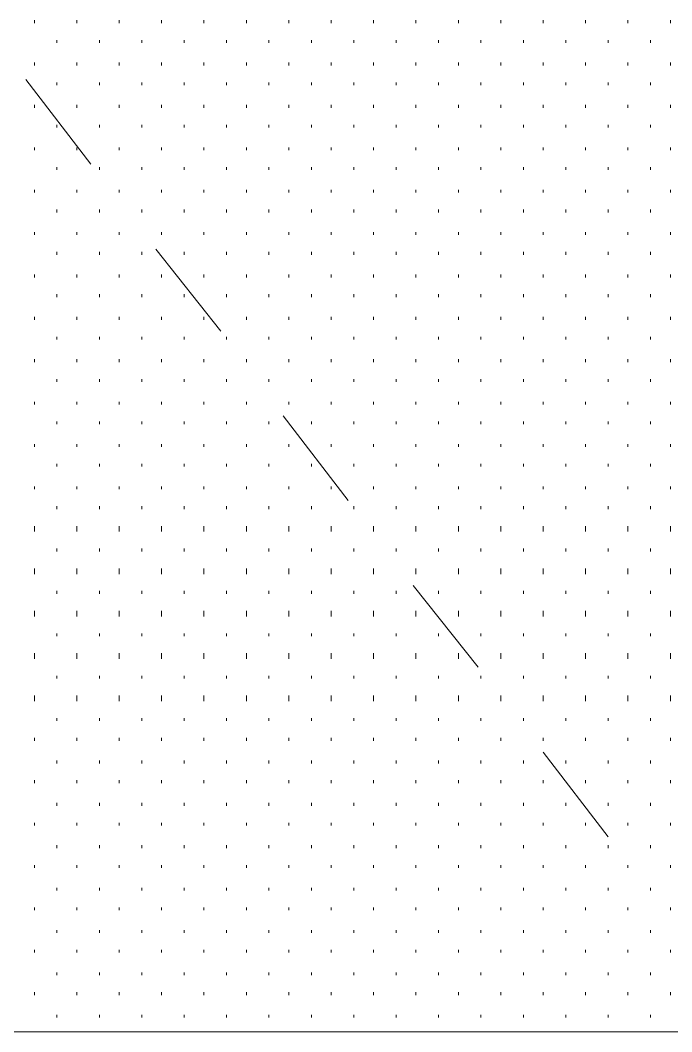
# Model space of a CAD drawing. Header units: inches. Extents: x -6061 to 13621, y -296 to 7483.
# Drawn here: x -5645.43 to -5626.97, y 607.46 to 636.13 of the extents above; entities that cross this region are included whole.
import ezdxf

# ---------------------------------------------------------------- set-up
doc = ezdxf.new("R2010")
doc.units = ezdxf.units.IN
doc.header["$MEASUREMENT"] = 0
doc.layers.get('0').update_dxf_attribs({"linetype": 'CONTINUOUS'})

msp = doc.modelspace()

# ---------------------------------------------------------------- linework, layer by layer
at = {"color": 7, "linetype": 'Continuous', "lineweight": 9, "true_color": 0xffffff}
for p, q in [((-5645.02854, 636.04751), (-5645.02854, 636.1276)), ((-5643.82719, 636.04751), (-5643.82719, 636.1276)), ((-5642.62583, 636.04751), (-5642.62583, 636.1276)), ((-5641.42447, 636.04751), (-5641.42447, 636.1276)), ((-5640.22311, 636.04751), (-5640.22311, 636.1276)), ((-5639.02176, 636.04751), (-5639.02176, 636.1276)), ((-5637.8204, 636.04751), (-5637.8204, 636.1276)), ((-5636.61904, 636.04751), (-5636.61904, 636.1276)), ((-5635.41768, 636.04751), (-5635.41768, 636.1276)), ((-5634.21633, 636.04751), (-5634.21633, 636.1276)), ((-5633.01497, 636.04751), (-5633.01497, 636.1276)), ((-5631.81361, 636.04751), (-5631.81361, 636.1276)), ((-5630.61225, 636.04751), (-5630.61225, 636.1276)), ((-5629.4109, 636.04751), (-5629.4109, 636.1276)), ((-5628.20954, 636.04751), (-5628.20954, 636.1276)), ((-5627.00818, 636.04751), (-5627.00818, 636.1276)), ((-5644.38782, 635.48688), (-5644.38782, 635.56697)), ((-5643.18646, 635.48688), (-5643.18646, 635.56697)), ((-5641.9851, 635.48688), (-5641.9851, 635.56697)), ((-5640.78375, 635.48688), (-5640.78375, 635.56697)), ((-5639.58239, 635.48688), (-5639.58239, 635.56697)), ((-5638.38103, 635.48688), (-5638.38103, 635.56697)), ((-5637.17967, 635.48688), (-5637.17967, 635.56697)), ((-5635.97832, 635.48688), (-5635.97832, 635.56697)), ((-5634.77696, 635.48688), (-5634.77696, 635.56697)), ((-5633.5756, 635.48688), (-5633.5756, 635.56697)), ((-5632.37424, 635.48688), (-5632.37424, 635.56697)), ((-5631.17289, 635.48688), (-5631.17289, 635.56697)), ((-5629.97153, 635.48688), (-5629.97153, 635.56697)), ((-5628.77017, 635.48688), (-5628.77017, 635.56697)), ((-5627.56881, 635.48688), (-5627.56881, 635.56697)), ((-5645.02854, 634.84615), (-5645.02854, 634.92624)), ((-5643.82719, 634.84615), (-5643.82719, 634.92624)), ((-5642.62583, 634.84615), (-5642.62583, 634.92624)), ((-5641.42447, 634.84615), (-5641.42447, 634.92624)), ((-5640.22311, 634.84615), (-5640.22311, 634.92624)), ((-5639.02176, 634.84615), (-5639.02176, 634.92624)), ((-5637.8204, 634.84615), (-5637.8204, 634.92624)), ((-5636.61904, 634.84615), (-5636.61904, 634.92624)), ((-5635.41768, 634.84615), (-5635.41768, 634.92624)), ((-5634.21633, 634.84615), (-5634.21633, 634.92624)), ((-5633.01497, 634.84615), (-5633.01497, 634.92624)), ((-5631.81361, 634.84615), (-5631.81361, 634.92624)), ((-5630.61225, 634.84615), (-5630.61225, 634.92624)), ((-5629.4109, 634.84615), (-5629.4109, 634.92624)), ((-5628.20954, 634.84615), (-5628.20954, 634.92624)), ((-5627.00818, 634.84615), (-5627.00818, 634.92624)), ((-5644.38782, 634.28552), (-5644.38782, 634.36561)), ((-5643.18646, 634.28552), (-5643.18646, 634.36561)), ((-5641.9851, 634.28552), (-5641.9851, 634.36561)), ((-5640.78375, 634.28552), (-5640.78375, 634.36561)), ((-5639.58239, 634.28552), (-5639.58239, 634.36561)), ((-5638.38103, 634.28552), (-5638.38103, 634.36561)), ((-5637.17967, 634.28552), (-5637.17967, 634.36561)), ((-5635.97832, 634.28552), (-5635.97832, 634.36561)), ((-5634.77696, 634.28552), (-5634.77696, 634.36561)), ((-5633.5756, 634.28552), (-5633.5756, 634.36561)), ((-5632.37424, 634.28552), (-5632.37424, 634.36561)), ((-5631.17289, 634.28552), (-5631.17289, 634.36561)), ((-5629.97153, 634.28552), (-5629.97153, 634.36561)), ((-5628.77017, 634.28552), (-5628.77017, 634.36561)), ((-5627.56881, 634.28552), (-5627.56881, 634.36561)), ((-5645.02854, 633.6448), (-5645.02854, 633.72489)), ((-5643.82719, 633.6448), (-5643.82719, 633.72489)), ((-5642.62583, 633.6448), (-5642.62583, 633.72489)), ((-5641.42447, 633.6448), (-5641.42447, 633.72489)), ((-5640.22311, 633.6448), (-5640.22311, 633.72489)), ((-5639.02176, 633.6448), (-5639.02176, 633.72489)), ((-5637.8204, 633.6448), (-5637.8204, 633.72489)), ((-5636.61904, 633.6448), (-5636.61904, 633.72489)), ((-5635.41768, 633.6448), (-5635.41768, 633.72489)), ((-5634.21633, 633.6448), (-5634.21633, 633.72489)), ((-5633.01497, 633.6448), (-5633.01497, 633.72489)), ((-5631.81361, 633.6448), (-5631.81361, 633.72489)), ((-5630.61225, 633.6448), (-5630.61225, 633.72489)), ((-5629.4109, 633.6448), (-5629.4109, 633.72489)), ((-5628.20954, 633.6448), (-5628.20954, 633.72489)), ((-5627.00818, 633.6448), (-5627.00818, 633.72489)), ((-5644.38782, 633.08416), (-5644.38782, 633.16425)), ((-5643.18646, 633.08416), (-5643.18646, 633.16425)), ((-5641.9851, 633.08416), (-5641.9851, 633.16425)), ((-5640.78375, 633.08416), (-5640.78375, 633.16425)), ((-5639.58239, 633.08416), (-5639.58239, 633.16425)), ((-5638.38103, 633.08416), (-5638.38103, 633.16425)), ((-5637.17967, 633.08416), (-5637.17967, 633.16425)), ((-5635.97832, 633.08416), (-5635.97832, 633.16425)), ((-5634.77696, 633.08416), (-5634.77696, 633.16425)), ((-5633.5756, 633.08416), (-5633.5756, 633.16425)), ((-5632.37424, 633.08416), (-5632.37424, 633.16425)), ((-5631.17289, 633.08416), (-5631.17289, 633.16425)), ((-5629.97153, 633.08416), (-5629.97153, 633.16425)), ((-5628.77017, 633.08416), (-5628.77017, 633.16425)), ((-5627.56881, 633.08416), (-5627.56881, 633.16425)), ((-5645.02854, 632.44344), (-5645.02854, 632.52353)), ((-5643.82719, 632.44344), (-5643.82719, 632.52353)), ((-5642.62583, 632.44344), (-5642.62583, 632.52353)), ((-5641.42447, 632.44344), (-5641.42447, 632.52353)), ((-5640.22311, 632.44344), (-5640.22311, 632.52353)), ((-5639.02176, 632.44344), (-5639.02176, 632.52353)), ((-5637.8204, 632.44344), (-5637.8204, 632.52353)), ((-5636.61904, 632.44344), (-5636.61904, 632.52353)), ((-5635.41768, 632.44344), (-5635.41768, 632.52353)), ((-5634.21633, 632.44344), (-5634.21633, 632.52353)), ((-5633.01497, 632.44344), (-5633.01497, 632.52353)), ((-5631.81361, 632.44344), (-5631.81361, 632.52353)), ((-5630.61225, 632.44344), (-5630.61225, 632.52353)), ((-5629.4109, 632.44344), (-5629.4109, 632.52353)), ((-5628.20954, 632.44344), (-5628.20954, 632.52353)), ((-5627.00818, 632.44344), (-5627.00818, 632.52353)), ((-5644.38782, 631.88281), (-5644.38782, 631.9629)), ((-5643.18646, 631.88281), (-5643.18646, 631.9629)), ((-5641.9851, 631.88281), (-5641.9851, 631.9629)), ((-5640.78375, 631.88281), (-5640.78375, 631.9629)), ((-5639.58239, 631.88281), (-5639.58239, 631.9629)), ((-5638.38103, 631.88281), (-5638.38103, 631.9629)), ((-5637.17967, 631.88281), (-5637.17967, 631.9629)), ((-5635.97832, 631.88281), (-5635.97832, 631.9629)), ((-5634.77696, 631.88281), (-5634.77696, 631.9629)), ((-5633.5756, 631.88281), (-5633.5756, 631.9629)), ((-5632.37424, 631.88281), (-5632.37424, 631.9629)), ((-5631.17289, 631.88281), (-5631.17289, 631.9629)), ((-5629.97153, 631.88281), (-5629.97153, 631.9629)), ((-5628.77017, 631.88281), (-5628.77017, 631.9629)), ((-5627.56881, 631.88281), (-5627.56881, 631.9629)), ((-5645.02854, 631.24208), (-5645.02854, 631.32217)), ((-5643.82719, 631.24208), (-5643.82719, 631.32217)), ((-5642.62583, 631.24208), (-5642.62583, 631.32217)), ((-5641.42447, 631.24208), (-5641.42447, 631.32217)), ((-5640.22311, 631.24208), (-5640.22311, 631.32217)), ((-5639.02176, 631.24208), (-5639.02176, 631.32217)), ((-5637.8204, 631.24208), (-5637.8204, 631.32217)), ((-5636.61904, 631.24208), (-5636.61904, 631.32217)), ((-5635.41768, 631.24208), (-5635.41768, 631.32217)), ((-5634.21633, 631.24208), (-5634.21633, 631.32217)), ((-5633.01497, 631.24208), (-5633.01497, 631.32217)), ((-5631.81361, 631.24208), (-5631.81361, 631.32217)), ((-5630.61225, 631.24208), (-5630.61225, 631.32217)), ((-5629.4109, 631.24208), (-5629.4109, 631.32217)), ((-5628.20954, 631.24208), (-5628.20954, 631.32217)), ((-5627.00818, 631.24208), (-5627.00818, 631.32217)), ((-5644.38782, 630.68145), (-5644.38782, 630.76154)), ((-5643.18646, 630.68145), (-5643.18646, 630.76154)), ((-5641.9851, 630.68145), (-5641.9851, 630.76154)), ((-5640.78375, 630.68145), (-5640.78375, 630.76154)), ((-5639.58239, 630.68145), (-5639.58239, 630.76154)), ((-5638.38103, 630.68145), (-5638.38103, 630.76154)), ((-5637.17967, 630.68145), (-5637.17967, 630.76154)), ((-5635.97832, 630.68145), (-5635.97832, 630.76154)), ((-5634.77696, 630.68145), (-5634.77696, 630.76154)), ((-5633.5756, 630.68145), (-5633.5756, 630.76154)), ((-5632.37424, 630.68145), (-5632.37424, 630.76154)), ((-5631.17289, 630.68145), (-5631.17289, 630.76154)), ((-5629.97153, 630.68145), (-5629.97153, 630.76154)), ((-5628.77017, 630.68145), (-5628.77017, 630.76154)), ((-5627.56881, 630.68145), (-5627.56881, 630.76154)), ((-5645.02854, 630.04072), (-5645.02854, 630.12081)), ((-5643.82719, 630.04072), (-5643.82719, 630.12081)), ((-5642.62583, 630.04072), (-5642.62583, 630.12081)), ((-5641.42447, 630.04072), (-5641.42447, 630.12081)), ((-5640.22311, 630.04072), (-5640.22311, 630.12081)), ((-5639.02176, 630.04072), (-5639.02176, 630.12081)), ((-5637.8204, 630.04072), (-5637.8204, 630.12081)), ((-5636.61904, 630.04072), (-5636.61904, 630.12081)), ((-5635.41768, 630.04072), (-5635.41768, 630.12081)), ((-5634.21633, 630.04072), (-5634.21633, 630.12081)), ((-5633.01497, 630.04072), (-5633.01497, 630.12081)), ((-5631.81361, 630.04072), (-5631.81361, 630.12081)), ((-5630.61225, 630.04072), (-5630.61225, 630.12081)), ((-5629.4109, 630.04072), (-5629.4109, 630.12081)), ((-5628.20954, 630.04072), (-5628.20954, 630.12081)), ((-5627.00818, 630.04072), (-5627.00818, 630.12081)), ((-5644.38782, 629.48009), (-5644.38782, 629.56018)), ((-5643.18646, 629.48009), (-5643.18646, 629.56018)), ((-5641.9851, 629.48009), (-5641.9851, 629.56018)), ((-5640.78375, 629.48009), (-5640.78375, 629.56018)), ((-5639.58239, 629.48009), (-5639.58239, 629.56018)), ((-5638.38103, 629.48009), (-5638.38103, 629.56018)), ((-5637.17967, 629.48009), (-5637.17967, 629.56018)), ((-5635.97832, 629.48009), (-5635.97832, 629.56018)), ((-5634.77696, 629.48009), (-5634.77696, 629.56018)), ((-5633.5756, 629.48009), (-5633.5756, 629.56018)), ((-5632.37424, 629.48009), (-5632.37424, 629.56018)), ((-5631.17289, 629.48009), (-5631.17289, 629.56018)), ((-5629.97153, 629.48009), (-5629.97153, 629.56018)), ((-5628.77017, 629.48009), (-5628.77017, 629.56018)), ((-5627.56881, 629.48009), (-5627.56881, 629.56018)), ((-5645.02854, 628.83937), (-5645.02854, 628.91946)), ((-5643.82719, 628.83937), (-5643.82719, 628.91946)), ((-5642.62583, 628.83937), (-5642.62583, 628.91946)), ((-5641.42447, 628.83937), (-5641.42447, 628.91946)), ((-5640.22311, 628.83937), (-5640.22311, 628.91946)), ((-5639.02176, 628.83937), (-5639.02176, 628.91946)), ((-5637.8204, 628.83937), (-5637.8204, 628.91946)), ((-5636.61904, 628.83937), (-5636.61904, 628.91946)), ((-5635.41768, 628.83937), (-5635.41768, 628.91946)), ((-5634.21633, 628.83937), (-5634.21633, 628.91946)), ((-5633.01497, 628.83937), (-5633.01497, 628.91946)), ((-5631.81361, 628.83937), (-5631.81361, 628.91946)), ((-5630.61225, 628.83937), (-5630.61225, 628.91946)), ((-5629.4109, 628.83937), (-5629.4109, 628.91946)), ((-5628.20954, 628.83937), (-5628.20954, 628.91946)), ((-5627.00818, 628.83937), (-5627.00818, 628.91946)), ((-5644.38782, 628.27873), (-5644.38782, 628.35882)), ((-5643.18646, 628.27873), (-5643.18646, 628.35882)), ((-5641.9851, 628.27873), (-5641.9851, 628.35882)), ((-5640.78375, 628.27873), (-5640.78375, 628.35882)), ((-5639.58239, 628.27873), (-5639.58239, 628.35882)), ((-5638.38103, 628.27873), (-5638.38103, 628.35882)), ((-5637.17967, 628.27873), (-5637.17967, 628.35882)), ((-5635.97832, 628.27873), (-5635.97832, 628.35882)), ((-5634.77696, 628.27873), (-5634.77696, 628.35882)), ((-5633.5756, 628.27873), (-5633.5756, 628.35882)), ((-5632.37424, 628.27873), (-5632.37424, 628.35882)), ((-5631.17289, 628.27873), (-5631.17289, 628.35882)), ((-5629.97153, 628.27873), (-5629.97153, 628.35882)), ((-5628.77017, 628.27873), (-5628.77017, 628.35882)), ((-5627.56881, 628.27873), (-5627.56881, 628.35882)), ((-5645.02854, 627.63801), (-5645.02854, 627.7181)), ((-5643.82719, 627.63801), (-5643.82719, 627.7181)), ((-5642.62583, 627.63801), (-5642.62583, 627.7181)), ((-5641.42447, 627.63801), (-5641.42447, 627.7181)), ((-5640.22311, 627.63801), (-5640.22311, 627.7181)), ((-5639.02176, 627.63801), (-5639.02176, 627.7181)), ((-5637.8204, 627.63801), (-5637.8204, 627.7181)), ((-5636.61904, 627.63801), (-5636.61904, 627.7181)), ((-5635.41768, 627.63801), (-5635.41768, 627.7181)), ((-5634.21633, 627.63801), (-5634.21633, 627.7181)), ((-5633.01497, 627.63801), (-5633.01497, 627.7181)), ((-5631.81361, 627.63801), (-5631.81361, 627.7181)), ((-5630.61225, 627.63801), (-5630.61225, 627.7181)), ((-5629.4109, 627.63801), (-5629.4109, 627.7181)), ((-5628.20954, 627.63801), (-5628.20954, 627.7181)), ((-5627.00818, 627.63801), (-5627.00818, 627.7181)), ((-5644.38782, 627.07738), (-5644.38782, 627.15747)), ((-5643.18646, 627.07738), (-5643.18646, 627.15747)), ((-5641.9851, 627.07738), (-5641.9851, 627.15747)), ((-5640.78375, 627.07738), (-5640.78375, 627.15747)), ((-5639.58239, 627.07738), (-5639.58239, 627.15747)), ((-5638.38103, 627.07738), (-5638.38103, 627.15747)), ((-5637.17967, 627.07738), (-5637.17967, 627.15747)), ((-5635.97832, 627.07738), (-5635.97832, 627.15747)), ((-5634.77696, 627.07738), (-5634.77696, 627.15747)), ((-5633.5756, 627.07738), (-5633.5756, 627.15747)), ((-5632.37424, 627.07738), (-5632.37424, 627.15747)), ((-5631.17289, 627.07738), (-5631.17289, 627.15747)), ((-5629.97153, 627.07738), (-5629.97153, 627.15747)), ((-5628.77017, 627.07738), (-5628.77017, 627.15747)), ((-5627.56881, 627.07738), (-5627.56881, 627.15747)), ((-5645.02854, 626.43665), (-5645.02854, 626.51674)), ((-5643.82719, 626.43665), (-5643.82719, 626.51674)), ((-5642.62583, 626.43665), (-5642.62583, 626.51674)), ((-5641.42447, 626.43665), (-5641.42447, 626.51674)), ((-5640.22311, 626.43665), (-5640.22311, 626.51674)), ((-5639.02176, 626.43665), (-5639.02176, 626.51674)), ((-5637.8204, 626.43665), (-5637.8204, 626.51674)), ((-5636.61904, 626.43665), (-5636.61904, 626.51674)), ((-5635.41768, 626.43665), (-5635.41768, 626.51674)), ((-5634.21633, 626.43665), (-5634.21633, 626.51674)), ((-5633.01497, 626.43665), (-5633.01497, 626.51674)), ((-5631.81361, 626.43665), (-5631.81361, 626.51674)), ((-5630.61225, 626.43665), (-5630.61225, 626.51674)), ((-5629.4109, 626.43665), (-5629.4109, 626.51674)), ((-5628.20954, 626.43665), (-5628.20954, 626.51674)), ((-5627.00818, 626.43665), (-5627.00818, 626.51674)), ((-5644.38782, 625.87602), (-5644.38782, 625.95611)), ((-5643.18646, 625.87602), (-5643.18646, 625.95611)), ((-5641.9851, 625.87602), (-5641.9851, 625.95611)), ((-5640.78375, 625.87602), (-5640.78375, 625.95611)), ((-5639.58239, 625.87602), (-5639.58239, 625.95611)), ((-5638.38103, 625.87602), (-5638.38103, 625.95611)), ((-5637.17967, 625.87602), (-5637.17967, 625.95611)), ((-5635.97832, 625.87602), (-5635.97832, 625.95611)), ((-5634.77696, 625.87602), (-5634.77696, 625.95611)), ((-5633.5756, 625.87602), (-5633.5756, 625.95611)), ((-5632.37424, 625.87602), (-5632.37424, 625.95611)), ((-5631.17289, 625.87602), (-5631.17289, 625.95611)), ((-5629.97153, 625.87602), (-5629.97153, 625.95611)), ((-5628.77017, 625.87602), (-5628.77017, 625.95611)), ((-5627.56881, 625.87602), (-5627.56881, 625.95611)), ((-5645.02854, 625.23529), (-5645.02854, 625.31538)), ((-5643.82719, 625.23529), (-5643.82719, 625.31538)), ((-5642.62583, 625.23529), (-5642.62583, 625.31538)), ((-5641.42447, 625.23529), (-5641.42447, 625.31538)), ((-5640.22311, 625.23529), (-5640.22311, 625.31538)), ((-5639.02176, 625.23529), (-5639.02176, 625.31538)), ((-5637.8204, 625.23529), (-5637.8204, 625.31538)), ((-5636.61904, 625.23529), (-5636.61904, 625.31538)), ((-5635.41768, 625.23529), (-5635.41768, 625.31538)), ((-5634.21633, 625.23529), (-5634.21633, 625.31538)), ((-5633.01497, 625.23529), (-5633.01497, 625.31538)), ((-5631.81361, 625.23529), (-5631.81361, 625.31538)), ((-5630.61225, 625.23529), (-5630.61225, 625.31538)), ((-5629.4109, 625.23529), (-5629.4109, 625.31538)), ((-5628.20954, 625.23529), (-5628.20954, 625.31538)), ((-5627.00818, 625.23529), (-5627.00818, 625.31538)), ((-5644.38782, 624.67466), (-5644.38782, 624.75475)), ((-5643.18646, 624.67466), (-5643.18646, 624.75475)), ((-5641.9851, 624.67466), (-5641.9851, 624.75475)), ((-5640.78375, 624.67466), (-5640.78375, 624.75475)), ((-5639.58239, 624.67466), (-5639.58239, 624.75475)), ((-5638.38103, 624.67466), (-5638.38103, 624.75475)), ((-5637.17967, 624.67466), (-5637.17967, 624.75475)), ((-5635.97832, 624.67466), (-5635.97832, 624.75475)), ((-5634.77696, 624.67466), (-5634.77696, 624.75475)), ((-5633.5756, 624.67466), (-5633.5756, 624.75475)), ((-5632.37424, 624.67466), (-5632.37424, 624.75475)), ((-5631.17289, 624.67466), (-5631.17289, 624.75475)), ((-5629.97153, 624.67466), (-5629.97153, 624.75475)), ((-5628.77017, 624.67466), (-5628.77017, 624.75475)), ((-5627.56881, 624.67466), (-5627.56881, 624.75475)), ((-5645.02854, 624.03394), (-5645.02854, 624.11403)), ((-5643.82719, 624.03394), (-5643.82719, 624.11403)), ((-5642.62583, 624.03394), (-5642.62583, 624.11403)), ((-5641.42447, 624.03394), (-5641.42447, 624.11403)), ((-5640.22311, 624.03394), (-5640.22311, 624.11403)), ((-5639.02176, 624.03394), (-5639.02176, 624.11403)), ((-5637.8204, 624.03394), (-5637.8204, 624.11403)), ((-5636.61904, 624.03394), (-5636.61904, 624.11403)), ((-5635.41768, 624.03394), (-5635.41768, 624.11403)), ((-5634.21633, 624.03394), (-5634.21633, 624.11403)), ((-5633.01497, 624.03394), (-5633.01497, 624.11403)), ((-5631.81361, 624.03394), (-5631.81361, 624.11403)), ((-5630.61225, 624.03394), (-5630.61225, 624.11403)), ((-5629.4109, 624.03394), (-5629.4109, 624.11403)), ((-5628.20954, 624.03394), (-5628.20954, 624.11403)), ((-5627.00818, 624.03394), (-5627.00818, 624.11403)), ((-5644.38782, 623.4733), (-5644.38782, 623.55339)), ((-5643.18646, 623.4733), (-5643.18646, 623.55339)), ((-5641.9851, 623.4733), (-5641.9851, 623.55339)), ((-5640.78375, 623.4733), (-5640.78375, 623.55339)), ((-5639.58239, 623.4733), (-5639.58239, 623.55339)), ((-5638.38103, 623.4733), (-5638.38103, 623.55339)), ((-5637.17967, 623.4733), (-5637.17967, 623.55339)), ((-5635.97832, 623.4733), (-5635.97832, 623.55339)), ((-5634.77696, 623.4733), (-5634.77696, 623.55339)), ((-5633.5756, 623.4733), (-5633.5756, 623.55339)), ((-5632.37424, 623.4733), (-5632.37424, 623.55339)), ((-5631.17289, 623.4733), (-5631.17289, 623.55339)), ((-5629.97153, 623.4733), (-5629.97153, 623.55339)), ((-5628.77017, 623.4733), (-5628.77017, 623.55339)), ((-5627.56881, 623.4733), (-5627.56881, 623.55339)), ((-5645.02854, 622.83258), (-5645.02854, 622.91267)), ((-5643.82719, 622.83258), (-5643.82719, 622.91267)), ((-5642.62583, 622.83258), (-5642.62583, 622.91267)), ((-5641.42447, 622.83258), (-5641.42447, 622.91267)), ((-5640.22311, 622.83258), (-5640.22311, 622.91267)), ((-5639.02176, 622.83258), (-5639.02176, 622.91267)), ((-5637.8204, 622.83258), (-5637.8204, 622.91267)), ((-5636.61904, 622.83258), (-5636.61904, 622.91267)), ((-5635.41768, 622.83258), (-5635.41768, 622.91267)), ((-5634.21633, 622.83258), (-5634.21633, 622.91267)), ((-5633.01497, 622.83258), (-5633.01497, 622.91267)), ((-5631.81361, 622.83258), (-5631.81361, 622.91267)), ((-5630.61225, 622.83258), (-5630.61225, 622.91267)), ((-5629.4109, 622.83258), (-5629.4109, 622.91267)), ((-5628.20954, 622.83258), (-5628.20954, 622.91267)), ((-5627.00818, 622.83258), (-5627.00818, 622.91267)), ((-5644.38782, 622.27195), (-5644.38782, 622.35204)), ((-5643.18646, 622.27195), (-5643.18646, 622.35204)), ((-5641.9851, 622.27195), (-5641.9851, 622.35204)), ((-5640.78375, 622.27195), (-5640.78375, 622.35204)), ((-5639.58239, 622.27195), (-5639.58239, 622.35204)), ((-5638.38103, 622.27195), (-5638.38103, 622.35204)), ((-5637.17967, 622.27195), (-5637.17967, 622.35204)), ((-5635.97832, 622.27195), (-5635.97832, 622.35204)), ((-5634.77696, 622.27195), (-5634.77696, 622.35204)), ((-5633.5756, 622.27195), (-5633.5756, 622.35204)), ((-5632.37424, 622.27195), (-5632.37424, 622.35204)), ((-5631.17289, 622.27195), (-5631.17289, 622.35204)), ((-5629.97153, 622.27195), (-5629.97153, 622.35204)), ((-5628.77017, 622.27195), (-5628.77017, 622.35204)), ((-5627.56881, 622.27195), (-5627.56881, 622.35204)), ((-5645.02854, 621.63122), (-5645.02854, 621.7914)), ((-5643.82719, 621.63122), (-5643.82719, 621.7914)), ((-5642.62583, 621.63122), (-5642.62583, 621.7914)), ((-5641.42447, 621.63122), (-5641.42447, 621.7914)), ((-5640.22311, 621.63122), (-5640.22311, 621.7914)), ((-5639.02176, 621.63122), (-5639.02176, 621.7914)), ((-5637.8204, 621.63122), (-5637.8204, 621.7914)), ((-5636.61904, 621.63122), (-5636.61904, 621.7914)), ((-5635.41768, 621.63122), (-5635.41768, 621.7914)), ((-5634.21633, 621.63122), (-5634.21633, 621.7914)), ((-5633.01497, 621.63122), (-5633.01497, 621.7914)), ((-5631.81361, 621.63122), (-5631.81361, 621.7914)), ((-5630.61225, 621.63122), (-5630.61225, 621.7914)), ((-5629.4109, 621.63122), (-5629.4109, 621.7914)), ((-5628.20954, 621.63122), (-5628.20954, 621.7914)), ((-5627.00818, 621.63122), (-5627.00818, 621.7914)), ((-5644.38782, 621.07059), (-5644.38782, 621.15068)), ((-5643.18646, 621.07059), (-5643.18646, 621.15068)), ((-5641.9851, 621.07059), (-5641.9851, 621.15068)), ((-5640.78375, 621.07059), (-5640.78375, 621.15068)), ((-5639.58239, 621.07059), (-5639.58239, 621.15068)), ((-5638.38103, 621.07059), (-5638.38103, 621.15068)), ((-5637.17967, 621.07059), (-5637.17967, 621.15068)), ((-5635.97832, 621.07059), (-5635.97832, 621.15068)), ((-5634.77696, 621.07059), (-5634.77696, 621.15068)), ((-5633.5756, 621.07059), (-5633.5756, 621.15068)), ((-5632.37424, 621.07059), (-5632.37424, 621.15068)), ((-5631.17289, 621.07059), (-5631.17289, 621.15068)), ((-5629.97153, 621.07059), (-5629.97153, 621.15068)), ((-5628.77017, 621.07059), (-5628.77017, 621.15068)), ((-5627.56881, 621.07059), (-5627.56881, 621.15068)), ((-5645.02854, 620.42986), (-5645.02854, 620.59005)), ((-5643.82719, 620.42986), (-5643.82719, 620.59005)), ((-5642.62583, 620.42986), (-5642.62583, 620.59005)), ((-5641.42447, 620.42986), (-5641.42447, 620.59005)), ((-5640.22311, 620.42986), (-5640.22311, 620.59005)), ((-5639.02176, 620.42986), (-5639.02176, 620.59005)), ((-5637.8204, 620.42986), (-5637.8204, 620.59005)), ((-5636.61904, 620.42986), (-5636.61904, 620.59005)), ((-5635.41768, 620.42986), (-5635.41768, 620.59005)), ((-5634.21633, 620.42986), (-5634.21633, 620.59005)), ((-5633.01497, 620.42986), (-5633.01497, 620.59005)), ((-5631.81361, 620.42986), (-5631.81361, 620.59005)), ((-5630.61225, 620.42986), (-5630.61225, 620.59005)), ((-5629.4109, 620.42986), (-5629.4109, 620.59005)), ((-5628.20954, 620.42986), (-5628.20954, 620.59005)), ((-5627.00818, 620.42986), (-5627.00818, 620.59005)), ((-5644.38782, 619.86923), (-5644.38782, 619.94932)), ((-5643.18646, 619.86923), (-5643.18646, 619.94932)), ((-5641.9851, 619.86923), (-5641.9851, 619.94932)), ((-5640.78375, 619.86923), (-5640.78375, 619.94932)), ((-5639.58239, 619.86923), (-5639.58239, 619.94932)), ((-5638.38103, 619.86923), (-5638.38103, 619.94932)), ((-5637.17967, 619.86923), (-5637.17967, 619.94932)), ((-5635.97832, 619.86923), (-5635.97832, 619.94932)), ((-5634.77696, 619.86923), (-5634.77696, 619.94932)), ((-5633.5756, 619.86923), (-5633.5756, 619.94932)), ((-5632.37424, 619.86923), (-5632.37424, 619.94932)), ((-5631.17289, 619.86923), (-5631.17289, 619.94932)), ((-5629.97153, 619.86923), (-5629.97153, 619.94932)), ((-5628.77017, 619.86923), (-5628.77017, 619.94932)), ((-5627.56881, 619.86923), (-5627.56881, 619.94932)), ((-5645.02854, 619.22851), (-5645.02854, 619.38869)), ((-5643.82719, 619.22851), (-5643.82719, 619.38869)), ((-5642.62583, 619.22851), (-5642.62583, 619.38869)), ((-5641.42447, 619.22851), (-5641.42447, 619.38869)), ((-5640.22311, 619.22851), (-5640.22311, 619.38869)), ((-5639.02176, 619.22851), (-5639.02176, 619.38869)), ((-5637.8204, 619.22851), (-5637.8204, 619.38869)), ((-5636.61904, 619.22851), (-5636.61904, 619.38869)), ((-5635.41768, 619.22851), (-5635.41768, 619.38869)), ((-5634.21633, 619.22851), (-5634.21633, 619.38869)), ((-5633.01497, 619.22851), (-5633.01497, 619.38869)), ((-5631.81361, 619.22851), (-5631.81361, 619.38869)), ((-5630.61225, 619.22851), (-5630.61225, 619.38869)), ((-5629.4109, 619.22851), (-5629.4109, 619.38869)), ((-5628.20954, 619.22851), (-5628.20954, 619.38869)), ((-5627.00818, 619.22851), (-5627.00818, 619.38869)), ((-5644.38782, 618.66787), (-5644.38782, 618.74796)), ((-5643.18646, 618.66787), (-5643.18646, 618.74796)), ((-5641.9851, 618.66787), (-5641.9851, 618.74796)), ((-5640.78375, 618.66787), (-5640.78375, 618.74796)), ((-5639.58239, 618.66787), (-5639.58239, 618.74796)), ((-5638.38103, 618.66787), (-5638.38103, 618.74796)), ((-5637.17967, 618.66787), (-5637.17967, 618.74796)), ((-5635.97832, 618.66787), (-5635.97832, 618.74796)), ((-5634.77696, 618.66787), (-5634.77696, 618.74796)), ((-5633.5756, 618.66787), (-5633.5756, 618.74796)), ((-5632.37424, 618.66787), (-5632.37424, 618.74796)), ((-5631.17289, 618.66787), (-5631.17289, 618.74796)), ((-5629.97153, 618.66787), (-5629.97153, 618.74796)), ((-5628.77017, 618.66787), (-5628.77017, 618.74796)), ((-5627.56881, 618.66787), (-5627.56881, 618.74796)), ((-5645.02854, 618.02715), (-5645.02854, 618.18733)), ((-5643.82719, 618.02715), (-5643.82719, 618.18733)), ((-5642.62583, 618.02715), (-5642.62583, 618.18733)), ((-5641.42447, 618.02715), (-5641.42447, 618.18733)), ((-5640.22311, 618.02715), (-5640.22311, 618.18733)), ((-5639.02176, 618.02715), (-5639.02176, 618.18733)), ((-5637.8204, 618.02715), (-5637.8204, 618.18733)), ((-5636.61904, 618.02715), (-5636.61904, 618.18733)), ((-5635.41768, 618.02715), (-5635.41768, 618.18733)), ((-5634.21633, 618.02715), (-5634.21633, 618.18733)), ((-5633.01497, 618.02715), (-5633.01497, 618.18733)), ((-5631.81361, 618.02715), (-5631.81361, 618.18733)), ((-5630.61225, 618.02715), (-5630.61225, 618.18733)), ((-5629.4109, 618.02715), (-5629.4109, 618.18733)), ((-5628.20954, 618.02715), (-5628.20954, 618.18733)), ((-5627.00818, 618.02715), (-5627.00818, 618.18733)), ((-5644.38782, 617.46652), (-5644.38782, 617.54661)), ((-5643.18646, 617.46652), (-5643.18646, 617.54661)), ((-5641.9851, 617.46652), (-5641.9851, 617.54661)), ((-5640.78375, 617.46652), (-5640.78375, 617.54661)), ((-5639.58239, 617.46652), (-5639.58239, 617.54661)), ((-5638.38103, 617.46652), (-5638.38103, 617.54661)), ((-5637.17967, 617.46652), (-5637.17967, 617.54661)), ((-5635.97832, 617.46652), (-5635.97832, 617.54661)), ((-5634.77696, 617.46652), (-5634.77696, 617.54661)), ((-5633.5756, 617.46652), (-5633.5756, 617.54661)), ((-5632.37424, 617.46652), (-5632.37424, 617.54661)), ((-5631.17289, 617.46652), (-5631.17289, 617.54661)), ((-5629.97153, 617.46652), (-5629.97153, 617.54661)), ((-5628.77017, 617.46652), (-5628.77017, 617.54661)), ((-5627.56881, 617.46652), (-5627.56881, 617.54661)), ((-5645.02854, 616.82579), (-5645.02854, 616.98597)), ((-5643.82719, 616.82579), (-5643.82719, 616.98597)), ((-5642.62583, 616.82579), (-5642.62583, 616.98597)), ((-5641.42447, 616.82579), (-5641.42447, 616.98597)), ((-5640.22311, 616.82579), (-5640.22311, 616.98597)), ((-5639.02176, 616.82579), (-5639.02176, 616.98597)), ((-5637.8204, 616.82579), (-5637.8204, 616.98597)), ((-5636.61904, 616.82579), (-5636.61904, 616.98597)), ((-5635.41768, 616.82579), (-5635.41768, 616.98597)), ((-5634.21633, 616.82579), (-5634.21633, 616.98597)), ((-5633.01497, 616.82579), (-5633.01497, 616.98597)), ((-5631.81361, 616.82579), (-5631.81361, 616.98597)), ((-5630.61225, 616.82579), (-5630.61225, 616.98597)), ((-5629.4109, 616.82579), (-5629.4109, 616.98597)), ((-5628.20954, 616.82579), (-5628.20954, 616.98597)), ((-5627.00818, 616.82579), (-5627.00818, 616.98597)), ((-5644.38782, 616.26516), (-5644.38782, 616.34525)), ((-5643.18646, 616.26516), (-5643.18646, 616.34525)), ((-5641.9851, 616.26516), (-5641.9851, 616.34525)), ((-5640.78375, 616.26516), (-5640.78375, 616.34525)), ((-5639.58239, 616.26516), (-5639.58239, 616.34525)), ((-5638.38103, 616.26516), (-5638.38103, 616.34525)), ((-5637.17967, 616.26516), (-5637.17967, 616.34525)), ((-5635.97832, 616.26516), (-5635.97832, 616.34525)), ((-5634.77696, 616.26516), (-5634.77696, 616.34525)), ((-5633.5756, 616.26516), (-5633.5756, 616.34525)), ((-5632.37424, 616.26516), (-5632.37424, 616.34525)), ((-5631.17289, 616.26516), (-5631.17289, 616.34525)), ((-5629.97153, 616.26516), (-5629.97153, 616.34525)), ((-5628.77017, 616.26516), (-5628.77017, 616.34525)), ((-5627.56881, 616.26516), (-5627.56881, 616.34525)), ((-5645.02854, 615.70452), (-5645.02854, 615.78462)), ((-5643.82719, 615.70452), (-5643.82719, 615.78462)), ((-5642.62583, 615.70452), (-5642.62583, 615.78462)), ((-5641.42447, 615.70452), (-5641.42447, 615.78462)), ((-5640.22311, 615.70452), (-5640.22311, 615.78462)), ((-5639.02176, 615.70452), (-5639.02176, 615.78462)), ((-5637.8204, 615.70452), (-5637.8204, 615.78462)), ((-5636.61904, 615.70452), (-5636.61904, 615.78462)), ((-5635.41768, 615.70452), (-5635.41768, 615.78462)), ((-5634.21633, 615.70452), (-5634.21633, 615.78462)), ((-5633.01497, 615.70452), (-5633.01497, 615.78462)), ((-5631.81361, 615.70452), (-5631.81361, 615.78462)), ((-5630.61225, 615.70452), (-5630.61225, 615.78462)), ((-5629.4109, 615.70452), (-5629.4109, 615.78462)), ((-5628.20954, 615.70452), (-5628.20954, 615.78462)), ((-5627.00818, 615.70452), (-5627.00818, 615.78462)), ((-5644.38782, 615.0638), (-5644.38782, 615.14389)), ((-5643.18646, 615.0638), (-5643.18646, 615.14389)), ((-5641.9851, 615.0638), (-5641.9851, 615.14389)), ((-5640.78375, 615.0638), (-5640.78375, 615.14389)), ((-5639.58239, 615.0638), (-5639.58239, 615.14389)), ((-5638.38103, 615.0638), (-5638.38103, 615.14389)), ((-5637.17967, 615.0638), (-5637.17967, 615.14389)), ((-5635.97832, 615.0638), (-5635.97832, 615.14389)), ((-5634.77696, 615.0638), (-5634.77696, 615.14389)), ((-5633.5756, 615.0638), (-5633.5756, 615.14389)), ((-5632.37424, 615.0638), (-5632.37424, 615.14389)), ((-5631.17289, 615.0638), (-5631.17289, 615.14389)), ((-5629.97153, 615.0638), (-5629.97153, 615.14389)), ((-5628.77017, 615.0638), (-5628.77017, 615.14389)), ((-5627.56881, 615.0638), (-5627.56881, 615.14389)), ((-5645.02854, 614.50317), (-5645.02854, 614.58326)), ((-5643.82719, 614.50317), (-5643.82719, 614.58326)), ((-5642.62583, 614.50317), (-5642.62583, 614.58326)), ((-5641.42447, 614.50317), (-5641.42447, 614.58326)), ((-5640.22311, 614.50317), (-5640.22311, 614.58326)), ((-5639.02176, 614.50317), (-5639.02176, 614.58326)), ((-5637.8204, 614.50317), (-5637.8204, 614.58326)), ((-5636.61904, 614.50317), (-5636.61904, 614.58326)), ((-5635.41768, 614.50317), (-5635.41768, 614.58326)), ((-5634.21633, 614.50317), (-5634.21633, 614.58326)), ((-5633.01497, 614.50317), (-5633.01497, 614.58326)), ((-5631.81361, 614.50317), (-5631.81361, 614.58326)), ((-5630.61225, 614.50317), (-5630.61225, 614.58326)), ((-5629.4109, 614.50317), (-5629.4109, 614.58326)), ((-5628.20954, 614.50317), (-5628.20954, 614.58326)), ((-5627.00818, 614.50317), (-5627.00818, 614.58326)), ((-5644.38782, 613.86244), (-5644.38782, 613.94253)), ((-5643.18646, 613.86244), (-5643.18646, 613.94253)), ((-5641.9851, 613.86244), (-5641.9851, 613.94253)), ((-5640.78375, 613.86244), (-5640.78375, 613.94253)), ((-5639.58239, 613.86244), (-5639.58239, 613.94253)), ((-5638.38103, 613.86244), (-5638.38103, 613.94253)), ((-5637.17967, 613.86244), (-5637.17967, 613.94253)), ((-5635.97832, 613.86244), (-5635.97832, 613.94253)), ((-5634.77696, 613.86244), (-5634.77696, 613.94253)), ((-5633.5756, 613.86244), (-5633.5756, 613.94253)), ((-5632.37424, 613.86244), (-5632.37424, 613.94253)), ((-5631.17289, 613.86244), (-5631.17289, 613.94253)), ((-5629.97153, 613.86244), (-5629.97153, 613.94253)), ((-5628.77017, 613.86244), (-5628.77017, 613.94253)), ((-5627.56881, 613.86244), (-5627.56881, 613.94253)), ((-5645.02854, 613.30181), (-5645.02854, 613.3819)), ((-5643.82719, 613.30181), (-5643.82719, 613.3819)), ((-5642.62583, 613.30181), (-5642.62583, 613.3819)), ((-5641.42447, 613.30181), (-5641.42447, 613.3819)), ((-5640.22311, 613.30181), (-5640.22311, 613.3819)), ((-5639.02176, 613.30181), (-5639.02176, 613.3819)), ((-5637.8204, 613.30181), (-5637.8204, 613.3819)), ((-5636.61904, 613.30181), (-5636.61904, 613.3819)), ((-5635.41768, 613.30181), (-5635.41768, 613.3819)), ((-5634.21633, 613.30181), (-5634.21633, 613.3819)), ((-5633.01497, 613.30181), (-5633.01497, 613.3819)), ((-5631.81361, 613.30181), (-5631.81361, 613.3819)), ((-5630.61225, 613.30181), (-5630.61225, 613.3819)), ((-5629.4109, 613.30181), (-5629.4109, 613.3819)), ((-5628.20954, 613.30181), (-5628.20954, 613.3819)), ((-5627.00818, 613.30181), (-5627.00818, 613.3819)), ((-5644.38782, 612.66109), (-5644.38782, 612.74118)), ((-5643.18646, 612.66109), (-5643.18646, 612.74118)), ((-5641.9851, 612.66109), (-5641.9851, 612.74118)), ((-5640.78375, 612.66109), (-5640.78375, 612.74118)), ((-5639.58239, 612.66109), (-5639.58239, 612.74118)), ((-5638.38103, 612.66109), (-5638.38103, 612.74118)), ((-5637.17967, 612.66109), (-5637.17967, 612.74118)), ((-5635.97832, 612.66109), (-5635.97832, 612.74118)), ((-5634.77696, 612.66109), (-5634.77696, 612.74118)), ((-5633.5756, 612.66109), (-5633.5756, 612.74118)), ((-5632.37424, 612.66109), (-5632.37424, 612.74118)), ((-5631.17289, 612.66109), (-5631.17289, 612.74118)), ((-5629.97153, 612.66109), (-5629.97153, 612.74118)), ((-5628.77017, 612.66109), (-5628.77017, 612.74118)), ((-5627.56881, 612.66109), (-5627.56881, 612.74118)), ((-5645.02854, 612.10045), (-5645.02854, 612.18054)), ((-5643.82719, 612.10045), (-5643.82719, 612.18054)), ((-5642.62583, 612.10045), (-5642.62583, 612.18054)), ((-5641.42447, 612.10045), (-5641.42447, 612.18054)), ((-5640.22311, 612.10045), (-5640.22311, 612.18054)), ((-5639.02176, 612.10045), (-5639.02176, 612.18054)), ((-5637.8204, 612.10045), (-5637.8204, 612.18054)), ((-5636.61904, 612.10045), (-5636.61904, 612.18054)), ((-5635.41768, 612.10045), (-5635.41768, 612.18054)), ((-5634.21633, 612.10045), (-5634.21633, 612.18054)), ((-5633.01497, 612.10045), (-5633.01497, 612.18054)), ((-5631.81361, 612.10045), (-5631.81361, 612.18054)), ((-5630.61225, 612.10045), (-5630.61225, 612.18054)), ((-5629.4109, 612.10045), (-5629.4109, 612.18054)), ((-5628.20954, 612.10045), (-5628.20954, 612.18054)), ((-5627.00818, 612.10045), (-5627.00818, 612.18054)), ((-5644.38782, 611.45973), (-5644.38782, 611.53982)), ((-5643.18646, 611.45973), (-5643.18646, 611.53982)), ((-5641.9851, 611.45973), (-5641.9851, 611.53982)), ((-5640.78375, 611.45973), (-5640.78375, 611.53982)), ((-5639.58239, 611.45973), (-5639.58239, 611.53982)), ((-5638.38103, 611.45973), (-5638.38103, 611.53982)), ((-5637.17967, 611.45973), (-5637.17967, 611.53982)), ((-5635.97832, 611.45973), (-5635.97832, 611.53982)), ((-5634.77696, 611.45973), (-5634.77696, 611.53982)), ((-5633.5756, 611.45973), (-5633.5756, 611.53982)), ((-5632.37424, 611.45973), (-5632.37424, 611.53982)), ((-5631.17289, 611.45973), (-5631.17289, 611.53982)), ((-5629.97153, 611.45973), (-5629.97153, 611.53982)), ((-5628.77017, 611.45973), (-5628.77017, 611.53982)), ((-5627.56881, 611.45973), (-5627.56881, 611.53982)), ((-5645.02854, 610.89909), (-5645.02854, 610.97919)), ((-5643.82719, 610.89909), (-5643.82719, 610.97919)), ((-5642.62583, 610.89909), (-5642.62583, 610.97919)), ((-5641.42447, 610.89909), (-5641.42447, 610.97919)), ((-5640.22311, 610.89909), (-5640.22311, 610.97919)), ((-5639.02176, 610.89909), (-5639.02176, 610.97919)), ((-5637.8204, 610.89909), (-5637.8204, 610.97919)), ((-5636.61904, 610.89909), (-5636.61904, 610.97919)), ((-5635.41768, 610.89909), (-5635.41768, 610.97919)), ((-5634.21633, 610.89909), (-5634.21633, 610.97919)), ((-5633.01497, 610.89909), (-5633.01497, 610.97919)), ((-5631.81361, 610.89909), (-5631.81361, 610.97919)), ((-5630.61225, 610.89909), (-5630.61225, 610.97919)), ((-5629.4109, 610.89909), (-5629.4109, 610.97919)), ((-5628.20954, 610.89909), (-5628.20954, 610.97919)), ((-5627.00818, 610.89909), (-5627.00818, 610.97919)), ((-5644.38782, 610.25837), (-5644.38782, 610.33846)), ((-5643.18646, 610.25837), (-5643.18646, 610.33846)), ((-5641.9851, 610.25837), (-5641.9851, 610.33846)), ((-5640.78375, 610.25837), (-5640.78375, 610.33846)), ((-5639.58239, 610.25837), (-5639.58239, 610.33846)), ((-5638.38103, 610.25837), (-5638.38103, 610.33846)), ((-5637.17967, 610.25837), (-5637.17967, 610.33846)), ((-5635.97832, 610.25837), (-5635.97832, 610.33846)), ((-5634.77696, 610.25837), (-5634.77696, 610.33846)), ((-5633.5756, 610.25837), (-5633.5756, 610.33846)), ((-5632.37424, 610.25837), (-5632.37424, 610.33846)), ((-5631.17289, 610.25837), (-5631.17289, 610.33846)), ((-5629.97153, 610.25837), (-5629.97153, 610.33846)), ((-5628.77017, 610.25837), (-5628.77017, 610.33846)), ((-5627.56881, 610.25837), (-5627.56881, 610.33846)), ((-5645.02854, 609.69774), (-5645.02854, 609.77783)), ((-5643.82719, 609.69774), (-5643.82719, 609.77783)), ((-5642.62583, 609.69774), (-5642.62583, 609.77783)), ((-5641.42447, 609.69774), (-5641.42447, 609.77783)), ((-5640.22311, 609.69774), (-5640.22311, 609.77783)), ((-5639.02176, 609.69774), (-5639.02176, 609.77783)), ((-5637.8204, 609.69774), (-5637.8204, 609.77783)), ((-5636.61904, 609.69774), (-5636.61904, 609.77783)), ((-5635.41768, 609.69774), (-5635.41768, 609.77783)), ((-5634.21633, 609.69774), (-5634.21633, 609.77783)), ((-5633.01497, 609.69774), (-5633.01497, 609.77783)), ((-5631.81361, 609.69774), (-5631.81361, 609.77783)), ((-5630.61225, 609.69774), (-5630.61225, 609.77783)), ((-5629.4109, 609.69774), (-5629.4109, 609.77783)), ((-5628.20954, 609.69774), (-5628.20954, 609.77783)), ((-5627.00818, 609.69774), (-5627.00818, 609.77783)), ((-5644.38782, 609.05701), (-5644.38782, 609.1371)), ((-5643.18646, 609.05701), (-5643.18646, 609.1371)), ((-5641.9851, 609.05701), (-5641.9851, 609.1371)), ((-5640.78375, 609.05701), (-5640.78375, 609.1371)), ((-5639.58239, 609.05701), (-5639.58239, 609.1371)), ((-5638.38103, 609.05701), (-5638.38103, 609.1371)), ((-5637.17967, 609.05701), (-5637.17967, 609.1371)), ((-5635.97832, 609.05701), (-5635.97832, 609.1371)), ((-5634.77696, 609.05701), (-5634.77696, 609.1371)), ((-5633.5756, 609.05701), (-5633.5756, 609.1371)), ((-5632.37424, 609.05701), (-5632.37424, 609.1371)), ((-5631.17289, 609.05701), (-5631.17289, 609.1371)), ((-5629.97153, 609.05701), (-5629.97153, 609.1371)), ((-5628.77017, 609.05701), (-5628.77017, 609.1371)), ((-5627.56881, 609.05701), (-5627.56881, 609.1371)), ((-5645.02854, 608.49638), (-5645.02854, 608.57647)), ((-5643.82719, 608.49638), (-5643.82719, 608.57647)), ((-5642.62583, 608.49638), (-5642.62583, 608.57647)), ((-5641.42447, 608.49638), (-5641.42447, 608.57647)), ((-5640.22311, 608.49638), (-5640.22311, 608.57647)), ((-5639.02176, 608.49638), (-5639.02176, 608.57647)), ((-5637.8204, 608.49638), (-5637.8204, 608.57647)), ((-5636.61904, 608.49638), (-5636.61904, 608.57647)), ((-5635.41768, 608.49638), (-5635.41768, 608.57647)), ((-5634.21633, 608.49638), (-5634.21633, 608.57647)), ((-5633.01497, 608.49638), (-5633.01497, 608.57647)), ((-5631.81361, 608.49638), (-5631.81361, 608.57647)), ((-5630.61225, 608.49638), (-5630.61225, 608.57647)), ((-5629.4109, 608.49638), (-5629.4109, 608.57647)), ((-5628.20954, 608.49638), (-5628.20954, 608.57647)), ((-5627.00818, 608.49638), (-5627.00818, 608.57647)), ((-5644.38782, 607.85566), (-5644.38782, 607.93575)), ((-5643.18646, 607.85566), (-5643.18646, 607.93575)), ((-5641.9851, 607.85566), (-5641.9851, 607.93575)), ((-5640.78375, 607.85566), (-5640.78375, 607.93575)), ((-5639.58239, 607.85566), (-5639.58239, 607.93575)), ((-5638.38103, 607.85566), (-5638.38103, 607.93575)), ((-5637.17967, 607.85566), (-5637.17967, 607.93575)), ((-5635.97832, 607.85566), (-5635.97832, 607.93575)), ((-5634.77696, 607.85566), (-5634.77696, 607.93575)), ((-5633.5756, 607.85566), (-5633.5756, 607.93575)), ((-5632.37424, 607.85566), (-5632.37424, 607.93575)), ((-5631.17289, 607.85566), (-5631.17289, 607.93575)), ((-5629.97153, 607.85566), (-5629.97153, 607.93575)), ((-5628.77017, 607.85566), (-5628.77017, 607.93575)), ((-5627.56881, 607.85566), (-5627.56881, 607.93575))]:
    msp.add_line(p, q, dxfattribs=at)
at = {"color": 7, "linetype": 'Continuous', "lineweight": 9, "true_color": 0x000007}
for p, q in [((-5643.42673, 632.04299), (-5645.26881, 634.4457)), ((-5639.74257, 627.31765), (-5641.58465, 629.64027)), ((-5636.1385, 622.51222), (-5637.98058, 624.91493)), ((-5632.45433, 617.78688), (-5634.29642, 620.1095)), ((-5628.77017, 612.98145), (-5630.61225, 615.38416)), ((-5624.52538, 607.4552), (-5660.5661, 607.4552))]:
    msp.add_line(p, q, dxfattribs=at)

doc.saveas('drawing.dxf')
